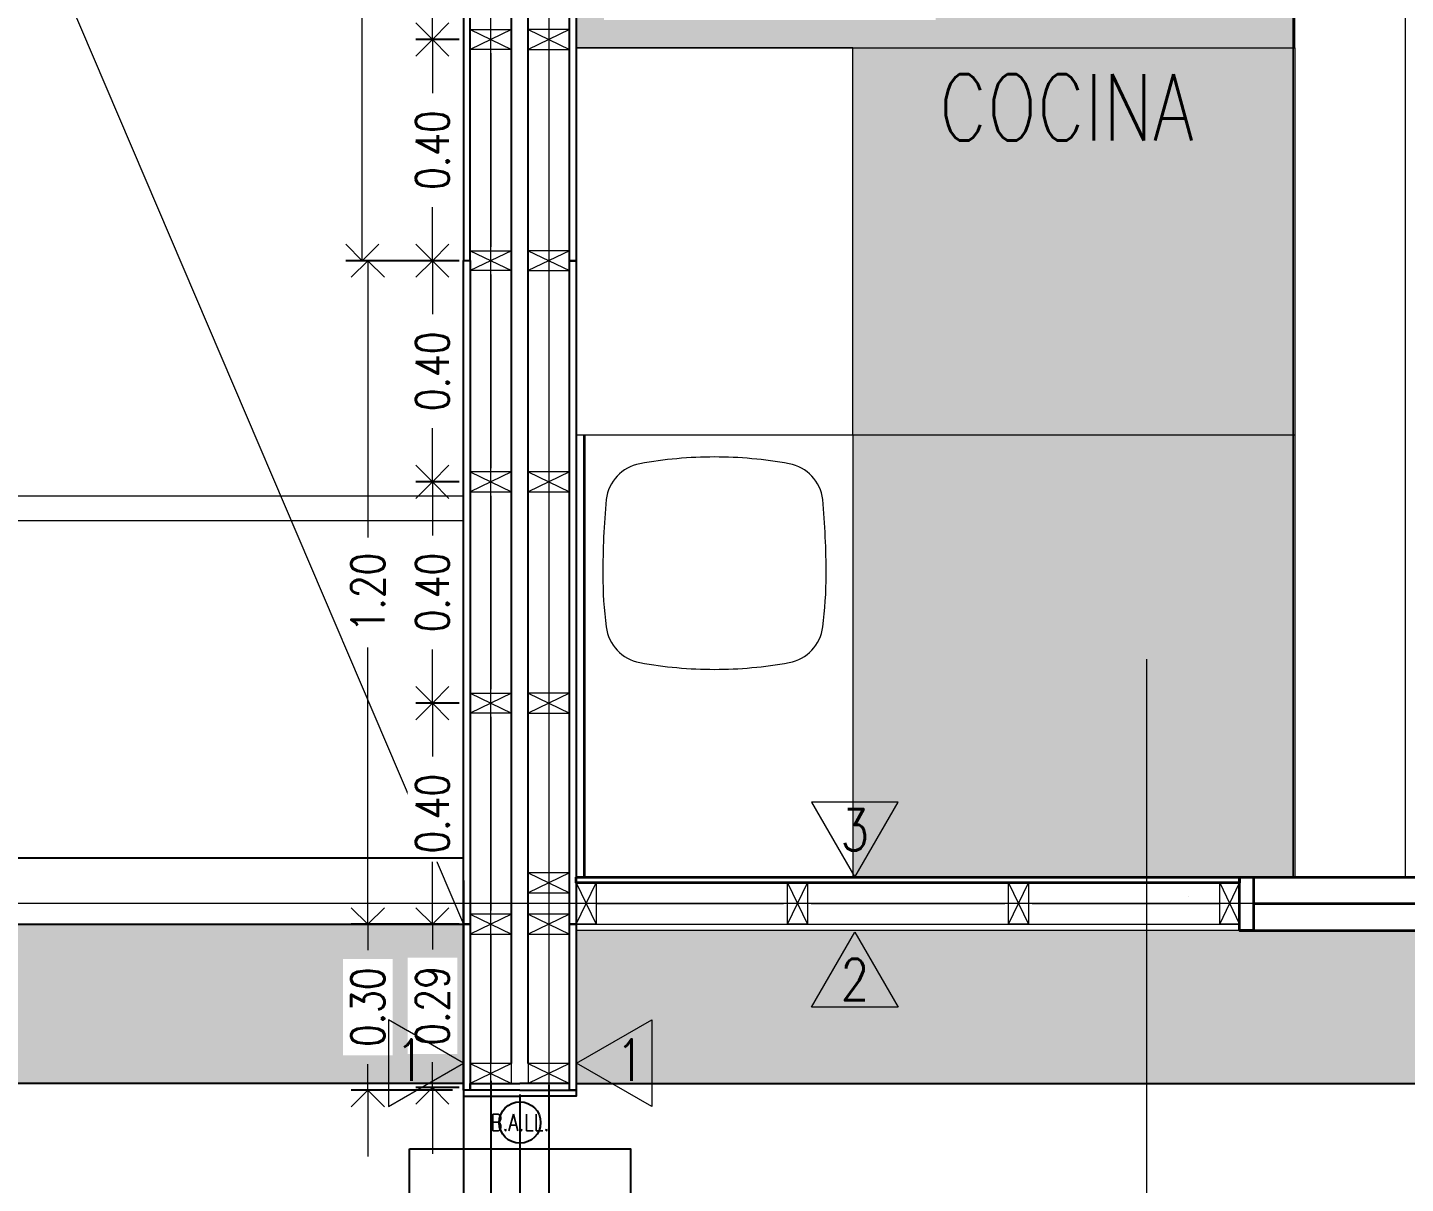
# Model space of a CAD drawing. Header units: metres. Extents: x -2 to 612, y -64 to 156.
# Drawn here: x 469.153 to 471.646, y 22.793 to 24.883 of the extents above; entities that cross this region are included whole.
import ezdxf

# ---------------------------------------------------------------- set-up
doc = ezdxf.new("R2010")
doc.units = ezdxf.units.M
doc.header["$LTSCALE"] = 5
doc.header["$MEASUREMENT"] = 0
doc.layers.get('0').update_dxf_attribs({"color": 30})
doc.layers.get('DEFPOINTS').update_dxf_attribs({"color": 210})
doc.layers.add('_AUX', color=210, linetype='Continuous', lineweight=18, plot=False)
for name, color, linetype, lineweight in [('A-ANNO-DIMS', 3, 'Continuous', 18), ('A-ANNO-SYMB', 3, 'Continuous', 18), ('A-ANNO-TEXT', 3, 'Continuous', 18), ('A-DETL-MBND', 3, 'Continuous', 18), ('A-DETL-MCUT', 4, 'Continuous', 25), ('A-ELEV-IDEN', 3, 'Continuous', 18), ('A-ELEV-MBE1', 7, 'Continuous', 35), ('A-ELEV-MBE2', 4, 'Continuous', 25), ('A-FLOR-PATT', 8, 'Continuous', 18), ('A-FURN', 8, 'Continuous', 18), ('A-SECT-MCUT', 7, 'Continuous', 35), ('A-WALL-PATT', 8, 'Continuous', 18), ('A-WALL-STUD', 3, 'Continuous', 18)]:
    doc.layers.add(name, color=color, linetype=linetype, lineweight=lineweight)
doc.styles.add('E-ROMANS', font='romans.shx', dxfattribs={"width": 0.8})
doc.dimstyles.new('E-0050_ARW_12', dxfattribs={"dimscale": 0.001, "dimtxt": 60, "dimasz": 60, "dimexe": 30, "dimexo": 20, "dimgap": 30, "dimtad": 0, "dimzin": 0, "dimdsep": 46, "dimtxsty": 'E-ROMANS', "dimblk": 'OPEN90', "dimcen": 30, "dimclrd": 256, "dimclre": 256, "dimclrt": 256, "dimadec": 0, "dimazin": 0, "dimtfac": 1, "dimtmove": 1, "dimatfit": 3, "dimldrblk": 'OPEN90', "dimfxl": 1, "dimtfill": 1, "dimtolj": 1, "dimtzin": 0, "dimlwd": -1, "dimarcsym": 0})
pattern_1 = [(45, (0, 0), (-0.044901281, 0.044901281), []), (45, (-0.02245, 0.02245), (-0.044901281, 0.044901281), [0.03175, -0.015875])]

# ---------------------------------------------------------------- blocks, each defined once
blk = doc.blocks.new('_Open90')
at = {"color": 0, "linetype": 'ByBlock', "lineweight": -2}
for p, q in [((-0.5, 0.5), (0, 0)), ((0, 0), (-1, 0)), ((0, 0), (-0.5, -0.5))]:
    blk.add_line(p, q, dxfattribs=at)
blk = doc.blocks.new('*D586')
at = {"layer": 'A-ANNO-DIMS', "lineweight": -2, "transparency": 16777216}
for p, q in [((463.7446, 22.9415), (463.7446, 22.1113)), ((470.0436, 22.9535), (470.0436, 22.1113))]:
    blk.add_line(p, q, dxfattribs=at)
at = {"layer": 'A-ANNO-DIMS', "transparency": 16777216}
for p, q in [((463.8046, 22.1413), (466.7921, 22.1413)), ((469.9836, 22.1413), (466.9961, 22.1413))]:
    blk.add_line(p, q, dxfattribs=at)
at = {"layer": 'DEFPOINTS', "color": 0, "transparency": 16777216}
for p in [(463.7446, 22.9615), (470.0436, 22.9735), (470.0436, 22.1413)]:
    blk.add_point(p, dxfattribs=at)
at = {"layer": 'A-ANNO-DIMS', "transparency": 16777216, "xscale": 0.06, "yscale": 0.06, "zscale": 0.06, "rotation": 180}
blk.add_blockref('_Open90', (463.7446, 22.1413), dxfattribs=at)
at = {"layer": 'A-ANNO-DIMS', "transparency": 16777216, "xscale": 0.06, "yscale": 0.06, "zscale": 0.06}
blk.add_blockref('_Open90', (470.0436, 22.1413), dxfattribs=at)
at = {"layer": 'A-ANNO-DIMS', "transparency": 16777216, "insert": (466.8941, 22.1413), "char_height": 0.06, "attachment_point": 5, "style": 'E-ROMANS', "bg_fill": 3, "box_fill_scale": 1.25, "bg_fill_color": 256, "bg_fill_true_color": 13158600, "bg_fill_transparency": 0}
blk.add_mtext('\\A1;6.30', dxfattribs=at)
blk = doc.blocks.new('*D587')
at = {"layer": 'A-ANNO-DIMS', "lineweight": -2, "transparency": 16777216}
for p, q in [((466.9416, 23.3405), (466.9416, 22.5704)), ((469.9416, 23.3405), (469.9416, 22.5704))]:
    blk.add_line(p, q, dxfattribs=at)
at = {"layer": 'A-ANNO-DIMS', "transparency": 16777216}
for p, q in [((467.0016, 22.6004), (468.3384, 22.6004)), ((469.8816, 22.6004), (468.5447, 22.6004))]:
    blk.add_line(p, q, dxfattribs=at)
at = {"layer": 'DEFPOINTS', "color": 0, "transparency": 16777216}
for p in [(466.9416, 23.3605), (469.9416, 23.3605), (469.9416, 22.6004)]:
    blk.add_point(p, dxfattribs=at)
at = {"layer": 'A-ANNO-DIMS', "transparency": 16777216, "xscale": 0.06, "yscale": 0.06, "zscale": 0.06, "rotation": 180}
blk.add_blockref('_Open90', (466.9416, 22.6004), dxfattribs=at)
at = {"layer": 'A-ANNO-DIMS', "transparency": 16777216, "xscale": 0.06, "yscale": 0.06, "zscale": 0.06}
blk.add_blockref('_Open90', (469.9416, 22.6004), dxfattribs=at)
at = {"layer": 'A-ANNO-DIMS', "transparency": 16777216, "insert": (468.4416, 22.6004), "char_height": 0.06, "attachment_point": 5, "style": 'E-ROMANS', "bg_fill": 3, "box_fill_scale": 1.25, "bg_fill_color": 256, "bg_fill_true_color": 13158600, "bg_fill_transparency": 0}
blk.add_mtext('\\A1;3.00', dxfattribs=at)
blk = doc.blocks.new('*D560')
at = {"layer": 'A-ANNO-DIMS', "transparency": 16777216}
for p, q in [((469.8853, 23.3215), (469.8853, 23.3815)), ((469.8853, 23.2615), (469.8853, 23.216)), ((469.8853, 22.9665), (469.8853, 23.012)), ((469.8853, 22.9065), (469.8853, 22.8465))]:
    blk.add_line(p, q, dxfattribs=at)
at = {"layer": 'A-ANNO-DIMS', "lineweight": -2, "transparency": 16777216}
for p, q in [((469.9336, 23.2615), (469.8553, 23.2615)), ((469.9336, 22.9665), (469.8553, 22.9665))]:
    blk.add_line(p, q, dxfattribs=at)
at = {"layer": 'DEFPOINTS', "color": 0, "transparency": 16777216}
for p in [(469.8853, 23.2615), (469.9536, 23.2615), (469.9536, 22.9665)]:
    blk.add_point(p, dxfattribs=at)
at = {"layer": 'A-ANNO-DIMS', "transparency": 16777216, "xscale": 0.06, "yscale": 0.06, "zscale": 0.06}
for p, rotation in [((469.8853, 23.2615), 270), ((469.8853, 22.9665), 90)]:
    blk.add_blockref('_Open90', p, dxfattribs=dict(at, rotation=rotation))
at = {"layer": 'A-ANNO-DIMS', "transparency": 16777216, "insert": (469.8853, 23.114), "char_height": 0.06, "attachment_point": 5, "rotation": 90, "style": 'E-ROMANS', "bg_fill": 3, "box_fill_scale": 1.25, "bg_fill_color": 256, "bg_fill_true_color": 13158600, "bg_fill_transparency": 0}
blk.add_mtext('\\A1;0.29', dxfattribs=at)
blk = doc.blocks.new('*D561')
at = {"layer": 'A-ANNO-DIMS', "lineweight": -2, "transparency": 16777216}
for p, q in [((469.9336, 23.6615), (469.8553, 23.6615)), ((469.9336, 23.2615), (469.8553, 23.2615))]:
    blk.add_line(p, q, dxfattribs=at)
at = {"layer": 'A-ANNO-DIMS', "transparency": 16777216}
for p, q in [((469.8853, 23.6015), (469.8853, 23.5647)), ((469.8853, 23.3215), (469.8853, 23.3584))]:
    blk.add_line(p, q, dxfattribs=at)
at = {"layer": 'DEFPOINTS', "color": 0, "transparency": 16777216}
for p in [(469.8853, 23.6615), (469.9536, 23.6615), (469.9536, 23.2615)]:
    blk.add_point(p, dxfattribs=at)
at = {"layer": 'A-ANNO-DIMS', "transparency": 16777216, "xscale": 0.06, "yscale": 0.06, "zscale": 0.06}
for p, rotation in [((469.8853, 23.6615), 90), ((469.8853, 23.2615), 270)]:
    blk.add_blockref('_Open90', p, dxfattribs=dict(at, rotation=rotation))
at = {"layer": 'A-ANNO-DIMS', "transparency": 16777216, "insert": (469.8853, 23.4615), "char_height": 0.06, "attachment_point": 5, "rotation": 90, "style": 'E-ROMANS', "bg_fill": 3, "box_fill_scale": 1.25, "bg_fill_color": 256, "bg_fill_true_color": 13158600, "bg_fill_transparency": 0}
blk.add_mtext('\\A1;0.40', dxfattribs=at)
blk = doc.blocks.new('*D562')
at = {"layer": 'A-ANNO-DIMS', "lineweight": -2, "transparency": 16777216}
for p, q in [((469.9336, 24.0615), (469.8553, 24.0615)), ((469.9336, 23.6615), (469.8553, 23.6615))]:
    blk.add_line(p, q, dxfattribs=at)
at = {"layer": 'A-ANNO-DIMS', "transparency": 16777216}
for p, q in [((469.8853, 24.0015), (469.8853, 23.9647)), ((469.8853, 23.7215), (469.8853, 23.7584))]:
    blk.add_line(p, q, dxfattribs=at)
at = {"layer": 'DEFPOINTS', "color": 0, "transparency": 16777216}
for p in [(469.8853, 24.0615), (469.9536, 24.0615), (469.9536, 23.6615)]:
    blk.add_point(p, dxfattribs=at)
at = {"layer": 'A-ANNO-DIMS', "transparency": 16777216, "xscale": 0.06, "yscale": 0.06, "zscale": 0.06}
for p, rotation in [((469.8853, 24.0615), 90), ((469.8853, 23.6615), 270)]:
    blk.add_blockref('_Open90', p, dxfattribs=dict(at, rotation=rotation))
at = {"layer": 'A-ANNO-DIMS', "transparency": 16777216, "insert": (469.8853, 23.8615), "char_height": 0.06, "attachment_point": 5, "rotation": 90, "style": 'E-ROMANS', "bg_fill": 3, "box_fill_scale": 1.25, "bg_fill_color": 256, "bg_fill_true_color": 13158600, "bg_fill_transparency": 0}
blk.add_mtext('\\A1;0.40', dxfattribs=at)
blk = doc.blocks.new('*D563')
at = {"layer": 'A-ANNO-DIMS', "lineweight": -2, "transparency": 16777216}
for p, q in [((469.9336, 24.4615), (469.8553, 24.4615)), ((469.9336, 24.0615), (469.8553, 24.0615))]:
    blk.add_line(p, q, dxfattribs=at)
at = {"layer": 'A-ANNO-DIMS', "transparency": 16777216}
for p, q in [((469.8853, 24.4015), (469.8853, 24.3647)), ((469.8853, 24.1215), (469.8853, 24.1584))]:
    blk.add_line(p, q, dxfattribs=at)
at = {"layer": 'DEFPOINTS', "color": 0, "transparency": 16777216}
for p in [(469.8853, 24.4615), (469.9536, 24.4615), (469.9536, 24.0615)]:
    blk.add_point(p, dxfattribs=at)
at = {"layer": 'A-ANNO-DIMS', "transparency": 16777216, "xscale": 0.06, "yscale": 0.06, "zscale": 0.06}
for p, rotation in [((469.8853, 24.4615), 90), ((469.8853, 24.0615), 270)]:
    blk.add_blockref('_Open90', p, dxfattribs=dict(at, rotation=rotation))
at = {"layer": 'A-ANNO-DIMS', "transparency": 16777216, "insert": (469.8853, 24.2615), "char_height": 0.06, "attachment_point": 5, "rotation": 90, "style": 'E-ROMANS', "bg_fill": 3, "box_fill_scale": 1.25, "bg_fill_color": 256, "bg_fill_true_color": 13158600, "bg_fill_transparency": 0}
blk.add_mtext('\\A1;0.40', dxfattribs=at)
blk = doc.blocks.new('*D564')
at = {"layer": 'A-ANNO-DIMS', "lineweight": -2, "transparency": 16777216}
for p, q in [((469.9336, 24.8615), (469.8553, 24.8615)), ((469.9336, 24.4615), (469.8553, 24.4615))]:
    blk.add_line(p, q, dxfattribs=at)
at = {"layer": 'A-ANNO-DIMS', "transparency": 16777216}
for p, q in [((469.8853, 24.8015), (469.8853, 24.7647)), ((469.8853, 24.5215), (469.8853, 24.5584))]:
    blk.add_line(p, q, dxfattribs=at)
at = {"layer": 'DEFPOINTS', "color": 0, "transparency": 16777216}
for p in [(469.8853, 24.8615), (469.9536, 24.8615), (469.9536, 24.4615)]:
    blk.add_point(p, dxfattribs=at)
at = {"layer": 'A-ANNO-DIMS', "transparency": 16777216, "xscale": 0.06, "yscale": 0.06, "zscale": 0.06}
for p, rotation in [((469.8853, 24.8615), 90), ((469.8853, 24.4615), 270)]:
    blk.add_blockref('_Open90', p, dxfattribs=dict(at, rotation=rotation))
at = {"layer": 'A-ANNO-DIMS', "transparency": 16777216, "insert": (469.8853, 24.6615), "char_height": 0.06, "attachment_point": 5, "rotation": 90, "style": 'E-ROMANS', "bg_fill": 3, "box_fill_scale": 1.25, "bg_fill_color": 256, "bg_fill_true_color": 13158600, "bg_fill_transparency": 0}
blk.add_mtext('\\A1;0.40', dxfattribs=at)
blk = doc.blocks.new('*D565')
at = {"layer": 'A-ANNO-DIMS', "lineweight": -2, "transparency": 16777216}
for p, q in [((469.9336, 25.2615), (469.8553, 25.2615)), ((469.9336, 24.8615), (469.8553, 24.8615))]:
    blk.add_line(p, q, dxfattribs=at)
at = {"layer": 'A-ANNO-DIMS', "transparency": 16777216}
for p, q in [((469.8853, 25.2015), (469.8853, 25.1647)), ((469.8853, 24.9215), (469.8853, 24.9584))]:
    blk.add_line(p, q, dxfattribs=at)
at = {"layer": 'DEFPOINTS', "color": 0, "transparency": 16777216}
for p in [(469.8853, 25.2615), (469.9536, 25.2615), (469.9536, 24.8615)]:
    blk.add_point(p, dxfattribs=at)
at = {"layer": 'A-ANNO-DIMS', "transparency": 16777216, "xscale": 0.06, "yscale": 0.06, "zscale": 0.06}
for p, rotation in [((469.8853, 25.2615), 90), ((469.8853, 24.8615), 270)]:
    blk.add_blockref('_Open90', p, dxfattribs=dict(at, rotation=rotation))
at = {"layer": 'A-ANNO-DIMS', "transparency": 16777216, "insert": (469.8853, 25.0615), "char_height": 0.06, "attachment_point": 5, "rotation": 90, "style": 'E-ROMANS', "bg_fill": 3, "box_fill_scale": 1.25, "bg_fill_color": 256, "bg_fill_true_color": 13158600, "bg_fill_transparency": 0}
blk.add_mtext('\\A1;0.40', dxfattribs=at)
blk = doc.blocks.new('*D1218')
at = {"layer": 'A-ANNO-DIMS', "transparency": 16777216}
for p, q in [((469.7685, 23.3215), (469.7685, 23.3815)), ((469.7685, 23.2615), (469.7685, 23.2147)), ((469.7685, 22.9615), (469.7685, 23.0084)), ((469.7685, 22.9015), (469.7685, 22.8415))]:
    blk.add_line(p, q, dxfattribs=at)
at = {"layer": 'A-ANNO-DIMS', "lineweight": -2, "transparency": 16777216}
for p, q in [((469.9216, 23.2615), (469.7385, 23.2615)), ((469.9216, 22.9615), (469.7385, 22.9615))]:
    blk.add_line(p, q, dxfattribs=at)
at = {"layer": 'DEFPOINTS', "color": 0, "transparency": 16777216}
for p in [(469.7685, 23.2615), (469.9416, 23.2615), (469.9416, 22.9615)]:
    blk.add_point(p, dxfattribs=at)
at = {"layer": 'A-ANNO-DIMS', "transparency": 16777216, "xscale": 0.06, "yscale": 0.06, "zscale": 0.06}
for p, rotation in [((469.7685, 23.2615), 270), ((469.7685, 22.9615), 90)]:
    blk.add_blockref('_Open90', p, dxfattribs=dict(at, rotation=rotation))
at = {"layer": 'A-ANNO-DIMS', "transparency": 16777216, "insert": (469.7685, 23.1115), "char_height": 0.06, "attachment_point": 5, "rotation": 90, "style": 'E-ROMANS', "bg_fill": 3, "box_fill_scale": 1.25, "bg_fill_color": 256, "bg_fill_true_color": 13158600, "bg_fill_transparency": 0}
blk.add_mtext('\\A1;0.30', dxfattribs=at)
blk = doc.blocks.new('*D1219')
at = {"layer": 'A-ANNO-DIMS', "lineweight": -2, "transparency": 16777216}
for p, q in [((469.9216, 24.4615), (469.7385, 24.4615)), ((469.9216, 23.2615), (469.7385, 23.2615))]:
    blk.add_line(p, q, dxfattribs=at)
at = {"layer": 'A-ANNO-DIMS', "transparency": 16777216}
for p, q in [((469.7685, 24.4015), (469.7685, 23.9612)), ((469.7685, 23.3215), (469.7685, 23.7618))]:
    blk.add_line(p, q, dxfattribs=at)
at = {"layer": 'DEFPOINTS', "color": 0, "transparency": 16777216}
for p in [(469.7685, 24.4615), (469.9416, 24.4615), (469.9416, 23.2615)]:
    blk.add_point(p, dxfattribs=at)
at = {"layer": 'A-ANNO-DIMS', "transparency": 16777216, "xscale": 0.06, "yscale": 0.06, "zscale": 0.06}
for p, rotation in [((469.7685, 24.4615), 90), ((469.7685, 23.2615), 270)]:
    blk.add_blockref('_Open90', p, dxfattribs=dict(at, rotation=rotation))
at = {"layer": 'A-ANNO-DIMS', "transparency": 16777216, "insert": (469.7685, 23.8615), "char_height": 0.06, "attachment_point": 5, "rotation": 90, "style": 'E-ROMANS', "bg_fill": 3, "box_fill_scale": 1.25, "bg_fill_color": 256, "bg_fill_true_color": 13158600, "bg_fill_transparency": 0}
blk.add_mtext('\\A1;1.20', dxfattribs=at)
blk = doc.blocks.new('*D1220')
at = {"layer": 'A-ANNO-DIMS', "lineweight": -2, "transparency": 16777216}
for p, q in [((469.9216, 25.6615), (469.7285, 25.6615)), ((469.9216, 24.4615), (469.7285, 24.4615))]:
    blk.add_line(p, q, dxfattribs=at)
at = {"layer": 'A-ANNO-DIMS', "transparency": 16777216}
for p, q in [((469.7585, 25.6015), (469.7585, 25.1613)), ((469.7585, 24.5215), (469.7585, 24.9618))]:
    blk.add_line(p, q, dxfattribs=at)
at = {"layer": 'DEFPOINTS', "color": 0, "transparency": 16777216}
for p in [(469.7585, 25.6615), (469.9416, 25.6615), (469.9416, 24.4615)]:
    blk.add_point(p, dxfattribs=at)
at = {"layer": 'A-ANNO-DIMS', "transparency": 16777216, "xscale": 0.06, "yscale": 0.06, "zscale": 0.06}
for p, rotation in [((469.7585, 25.6615), 90), ((469.7585, 24.4615), 270)]:
    blk.add_blockref('_Open90', p, dxfattribs=dict(at, rotation=rotation))
at = {"layer": 'A-ANNO-DIMS', "transparency": 16777216, "insert": (469.7585, 25.0615), "char_height": 0.06, "attachment_point": 5, "rotation": 90, "style": 'E-ROMANS', "bg_fill": 3, "box_fill_scale": 1.25, "bg_fill_color": 256, "bg_fill_true_color": 13158600, "bg_fill_transparency": 0}
blk.add_mtext('\\A1;1.20', dxfattribs=at)
blk = doc.blocks.new('*D695')
at = {"layer": 'A-ANNO-DIMS', "lineweight": -2, "transparency": 16777216}
for p, q in [((469.9911, 22.9715), (469.9911, 22.3568)), ((470.0961, 22.9715), (470.0961, 22.3568))]:
    blk.add_line(p, q, dxfattribs=at)
at = {"layer": 'A-ANNO-DIMS', "transparency": 16777216}
for p, q in [((469.9311, 22.3868), (469.8711, 22.3868)), ((469.9911, 22.3868), (470.0961, 22.3868)), ((469.9911, 22.3868), (470.0961, 22.3868)), ((470.0436, 22.3868), (470.0931, 22.2218)), ((470.1561, 22.3868), (470.2161, 22.3868)), ((470.0931, 22.2218), (470.1531, 22.2218))]:
    blk.add_line(p, q, dxfattribs=at)
at = {"layer": 'DEFPOINTS', "color": 0, "transparency": 16777216}
for p in [(469.9911, 22.9915), (470.0961, 22.9915), (470.0961, 22.3868)]:
    blk.add_point(p, dxfattribs=at)
at = {"layer": 'A-ANNO-DIMS', "transparency": 16777216, "xscale": 0.06, "yscale": 0.06, "zscale": 0.06}
blk.add_blockref('_Open90', (469.9911, 22.3868), dxfattribs=at)
at = {"layer": 'A-ANNO-DIMS', "transparency": 16777216, "xscale": 0.06, "yscale": 0.06, "zscale": 0.06, "rotation": 180}
blk.add_blockref('_Open90', (470.0961, 22.3868), dxfattribs=at)
at = {"layer": 'A-ANNO-DIMS', "transparency": 16777216, "insert": (470.2494, 22.2218), "char_height": 0.06, "attachment_point": 5, "style": 'E-ROMANS', "bg_fill": 3, "box_fill_scale": 1.25, "bg_fill_color": 256, "bg_fill_true_color": 13158600, "bg_fill_transparency": 0}
blk.add_mtext('\\A1;0.11', dxfattribs=at)
blk = doc.blocks.new('*D696')
at = {"layer": 'A-ANNO-DIMS', "lineweight": -2, "transparency": 16777216}
for p, q in [((473.1931, 23.2595), (473.1931, 22.3568)), ((470.0961, 22.9715), (470.0961, 22.3568))]:
    blk.add_line(p, q, dxfattribs=at)
at = {"layer": 'A-ANNO-DIMS', "transparency": 16777216}
for p, q in [((470.1561, 22.3868), (471.5415, 22.3868)), ((473.1331, 22.3868), (471.7478, 22.3868))]:
    blk.add_line(p, q, dxfattribs=at)
at = {"layer": 'DEFPOINTS', "color": 0, "transparency": 16777216}
for p in [(473.1931, 23.2795), (470.0961, 22.9915), (473.1931, 22.3868)]:
    blk.add_point(p, dxfattribs=at)
at = {"layer": 'A-ANNO-DIMS', "transparency": 16777216, "xscale": 0.06, "yscale": 0.06, "zscale": 0.06, "rotation": 180}
blk.add_blockref('_Open90', (470.0961, 22.3868), dxfattribs=at)
at = {"layer": 'A-ANNO-DIMS', "transparency": 16777216, "xscale": 0.06, "yscale": 0.06, "zscale": 0.06}
blk.add_blockref('_Open90', (473.1931, 22.3868), dxfattribs=at)
at = {"layer": 'A-ANNO-DIMS', "transparency": 16777216, "insert": (471.6446, 22.3868), "char_height": 0.06, "attachment_point": 5, "style": 'E-ROMANS', "bg_fill": 3, "box_fill_scale": 1.25, "bg_fill_color": 256, "bg_fill_true_color": 13158600, "bg_fill_transparency": 0}
blk.add_mtext('\\A1;3.10', dxfattribs=at)
blk = doc.blocks.new('*D700')
at = {"layer": 'A-ANNO-DIMS', "lineweight": -2, "transparency": 16777216}
for p, q in [((466.8941, 23.2665), (466.8941, 22.3638)), ((469.9911, 22.9785), (469.9911, 22.3638))]:
    blk.add_line(p, q, dxfattribs=at)
at = {"layer": 'A-ANNO-DIMS', "transparency": 16777216}
for p, q in [((466.9541, 22.3938), (468.3394, 22.3938)), ((469.9311, 22.3938), (468.5457, 22.3938))]:
    blk.add_line(p, q, dxfattribs=at)
at = {"layer": 'DEFPOINTS', "color": 0, "transparency": 16777216}
for p in [(466.8941, 23.2865), (469.9911, 22.9985), (469.9911, 22.3938)]:
    blk.add_point(p, dxfattribs=at)
at = {"layer": 'A-ANNO-DIMS', "transparency": 16777216, "xscale": 0.06, "yscale": 0.06, "zscale": 0.06, "rotation": 180}
blk.add_blockref('_Open90', (466.8941, 22.3938), dxfattribs=at)
at = {"layer": 'A-ANNO-DIMS', "transparency": 16777216, "xscale": 0.06, "yscale": 0.06, "zscale": 0.06}
blk.add_blockref('_Open90', (469.9911, 22.3938), dxfattribs=at)
at = {"layer": 'A-ANNO-DIMS', "transparency": 16777216, "insert": (468.4426, 22.3938), "char_height": 0.06, "attachment_point": 5, "style": 'E-ROMANS', "bg_fill": 3, "box_fill_scale": 1.25, "bg_fill_color": 256, "bg_fill_true_color": 13158600, "bg_fill_transparency": 0}
blk.add_mtext('\\A1;3.10', dxfattribs=at)
blk = doc.blocks.new('*D1607')
at = {"layer": 'A-ANNO-DIMS', "lineweight": -2, "transparency": 16777216}
for p, q in [((476.3497, 22.9305), (476.3497, 22.1113)), ((470.0436, 22.2557), (470.0436, 22.1113))]:
    blk.add_line(p, q, dxfattribs=at)
at = {"layer": 'A-ANNO-DIMS', "transparency": 16777216}
for p, q in [((470.1036, 22.1413), (473.1015, 22.1413)), ((476.2897, 22.1413), (473.2918, 22.1413))]:
    blk.add_line(p, q, dxfattribs=at)
at = {"layer": 'DEFPOINTS', "color": 0, "transparency": 16777216}
for p in [(476.3497, 22.9505), (470.0436, 22.2757), (476.3497, 22.1413)]:
    blk.add_point(p, dxfattribs=at)
at = {"layer": 'A-ANNO-DIMS', "transparency": 16777216, "xscale": 0.06, "yscale": 0.06, "zscale": 0.06, "rotation": 180}
blk.add_blockref('_Open90', (470.0436, 22.1413), dxfattribs=at)
at = {"layer": 'A-ANNO-DIMS', "transparency": 16777216, "xscale": 0.06, "yscale": 0.06, "zscale": 0.06}
blk.add_blockref('_Open90', (476.3497, 22.1413), dxfattribs=at)
at = {"layer": 'A-ANNO-DIMS', "transparency": 16777216, "insert": (473.1967, 22.1413), "char_height": 0.06, "attachment_point": 5, "style": 'E-ROMANS', "bg_fill": 3, "box_fill_scale": 1.25, "bg_fill_color": 256, "bg_fill_true_color": 13158600, "bg_fill_transparency": 0}
blk.add_mtext('\\A1;6.31', dxfattribs=at)
blk = doc.blocks.new('ytui')
for p, q in [((-240.4633, 148.8861), (-240.4633, 150.1861)), ((-240.4633, 150.1861), (-239.7633, 150.1861)), ((-239.7633, 148.8861), (-239.7633, 150.1861)), ((-239.7633, 148.8861), (-240.4633, 148.8861))]:
    blk.add_line(p, q)
blk = doc.blocks.new('IO')
for p, q in [((-242.3043, 128.3342), (-242.3043, 129.1342)), ((-241.5043, 129.1342), (-242.3043, 129.1342)), ((-241.5043, 128.3342), (-241.5043, 129.1342))]:
    blk.add_line(p, q)

msp = doc.modelspace()

# ---------------------------------------------------------------- hatches: boundary and pattern name
at = {"layer": 'A-FLOR-PATT'}
h = msp.add_hatch(dxfattribs=at)
h.set_pattern_fill('DOTS', color=256, scale=0.02, style=0)
h.set_pattern_definition([(0, (0, 0), (0.015875, 0.03175), [0, -0.03175])])
h.paths.add_polyline_path([(471.44261, 27.15453), (470.14561, 27.15452), (470.14561, 26.65453), (470.74615, 26.65453), (470.74615, 26.59751), (470.14561, 26.59751), (470.14561, 24.14654), (470.64561, 24.14653), (470.64561, 23.34654), (471.44261, 23.34654)])
h.paths.add_polyline_path([(470.6456, 24.84654), (470.14561, 24.84654), (470.14561, 24.14654), (470.6456, 24.14654)], flags=16)
h.paths.add_polyline_path([(470.79561, 25.49654), (470.19561, 25.49654), (470.19561, 24.89654), (470.79561, 24.89654)], flags=16)
h.paths.add_polyline_path([(470.64506, 25.89751), (470.14561, 25.89751), (470.14561, 25.55854), (470.64506, 25.55854)], flags=16)
h.paths.add_polyline_path([(470.74561, 26.54751), (470.14561, 26.54751), (470.14561, 25.94751), (470.74561, 25.94751)], flags=16)
h = msp.add_hatch(dxfattribs=at)
h.set_pattern_fill('BRASS', color=256, scale=0.01, angle=45, style=0)
h.set_pattern_definition(pattern_1)
h.paths.add_polyline_path([(469.94157, 23.26153), (466.96201, 23.26154), (466.95257, 23.23954), (466.85257, 23.23954), (466.85257, 23.25054), (465.89657, 23.25054), (465.87157, 23.25054), (465.04657, 23.25054), (463.84657, 23.25054), (463.84657, 22.97358), (469.94157, 22.97353)])
h = msp.add_hatch(dxfattribs=at)
h.set_pattern_fill('BRASS', color=256, scale=0.01, angle=45, style=0)
h.set_pattern_definition(pattern_1)
h.paths.add_polyline_path([(476.24061, 23.26152), (473.26105, 23.26153), (473.25161, 23.23953), (473.15161, 23.23953), (473.15161, 23.25053), (472.19561, 23.25053), (472.17061, 23.25053), (471.34561, 23.25053), (470.14562, 23.25053), (470.14561, 22.97353), (476.22961, 22.97353), (476.22961, 23.06152), (476.24061, 23.06152)])

# ---------------------------------------------------------------- linework, layer by layer
at = {"layer": '_AUX'}
for points in [[(471.44261, 27.15453), (470.14561, 27.15452), (470.14561, 26.65453), (470.74615, 26.65453), (470.74615, 26.59751), (470.14561, 26.59751), (470.14561, 24.14654), (470.64561, 24.14653), (470.64561, 23.34654), (471.44261, 23.34654)], [(470.6456, 24.84654), (470.14561, 24.84654), (470.14561, 24.14654), (470.6456, 24.14654)]]:
    msp.add_lwpolyline(points, close=True, dxfattribs=at)
at = {"layer": 'A-ANNO-SYMB'}
for p, q in [((471.64561, 23.34654), (471.64561, 25.74654)), ((470.6456, 24.84654), (471.4456, 24.84654)), ((471.4456, 24.84654), (471.44559, 24.14654)), ((470.64559, 24.14654), (471.44559, 24.14654)), ((478.32254, 23.29904), (455.48822, 23.29904))]:
    msp.add_line(p, q, dxfattribs=at)
at = {"layer": 'A-ANNO-TEXT'}
msp.add_lwpolyline([(470.6495, 23.34654), (470.72794, 23.48241), (470.57106, 23.4824)], close=True, dxfattribs=at)
at = {"layer": 'A-DETL-MBND'}
msp.add_lwpolyline([(471.34561, 23.26153), (471.34561, 23.25053), (470.14561, 23.25053), (470.14561, 23.26153)], close=True, dxfattribs=at)
at = {"layer": 'A-DETL-MCUT'}
for points in [[(469.95357, 24.46154), (469.95357, 25.66154), (469.94157, 25.66154), (469.94157, 24.46154)], [(470.13361, 24.46153), (470.13361, 25.66153), (470.14561, 25.66153), (470.14561, 24.46153)], [(470.13361, 23.26153), (470.13361, 24.46153), (470.14561, 24.46153), (470.14562, 23.26153)], [(470.13361, 22.96153), (470.13361, 23.26153), (470.14562, 23.26153), (470.14561, 22.96153)]]:
    msp.add_lwpolyline(points, close=True, dxfattribs=at)
at = {"layer": 'A-ELEV-IDEN'}
msp.add_line((466.95257, 30.26054), (469.94157, 23.26153), dxfattribs=at)
msp.add_lwpolyline([(471.44261, 27.15453), (471.44261, 23.34654)], dxfattribs=at)
at = {"layer": 'A-ELEV-MBE1'}
for p, q in [((471.34561, 23.34654), (472.19561, 23.34654)), ((471.34561, 23.25053), (472.19561, 23.25053))]:
    msp.add_line(p, q, dxfattribs=at)
at = {"layer": 'A-ELEV-MBE1', "linetype": 'Continuous'}
msp.add_line((471.37061, 23.29903), (472.1701, 23.29903), dxfattribs=at)
at = {"layer": 'A-ELEV-MBE1'}
msp.add_lwpolyline([(471.34561, 23.34654), (471.37061, 23.34654), (471.37061, 23.25053), (471.34561, 23.25053)], close=True, dxfattribs=at)
at = {"layer": 'A-ELEV-MBE2'}
for p, q in [((470.02857, 23.00954), (470.02857, 30.41355)), ((470.05861, 23.00953), (470.05861, 30.41355))]:
    msp.add_line(p, q, dxfattribs=at)
at = {"layer": 'A-FURN'}
for p, q in [((470.1456, 23.34654), (470.14561, 24.14654)), ((470.14561, 24.14654), (470.64561, 24.14654)), ((470.64561, 24.14654), (470.6456, 23.34654)), ((470.6456, 23.34654), (470.1456, 23.34654))]:
    msp.add_line(p, q, dxfattribs=at)
at = {"layer": 'A-FURN', "linetype": 'Continuous'}
msp.add_line((471.25333, 23.31165), (471.25333, 23.31165), dxfattribs=at)
at = {"layer": 'A-FURN'}
msp.add_lwpolyline([(470.14561, 24.14654), (470.6456, 24.14654), (470.6456, 24.84654), (470.14561, 24.84654)], close=True, dxfattribs=at)
for centre, radius, start, end in [((470.39561, 23.35654), 0.75, 90, 100.38124), ((470.39561, 23.35654), 0.75, 90, 100.38124), ((470.39561, 23.35654), 0.75, 79.61876, 90), ((470.39561, 23.35654), 0.75, 79.61876, 90), ((470.27398, 24.02049), 0.075, 100.38124, 172.77), ((470.27398, 24.02049), 0.075, 100.38124, 172.77), ((470.51725, 24.02049), 0.075, 7.23, 79.61876), ((470.51725, 24.02049), 0.075, 7.23, 79.61876), ((471.7555, 23.89357), 1.56189, 174.99166, 180.0013), ((471.7555, 23.89357), 1.56189, 174.99166, 180.0013), ((469.03572, 23.89357), 1.56189, 359.9987, 5.00834), ((469.03572, 23.89357), 1.56189, 359.9987, 5.00834), ((470.94361, 23.89354), 0.75, 180, 187.23), ((470.94361, 23.89354), 0.75, 180, 187.23), ((469.84761, 23.89354), 0.75, 352.77, 0), ((469.84761, 23.89354), 0.75, 352.77, 0), ((470.27398, 23.80858), 0.075, 187.23, 259.61876), ((470.27398, 23.80858), 0.075, 187.23, 259.61876), ((470.51725, 23.80858), 0.075, 280.38124, 352.77), ((470.51725, 23.80858), 0.075, 280.38124, 352.77), ((470.39561, 24.47254), 0.75, 259.61876, 270), ((470.39561, 24.47254), 0.75, 259.61876, 270), ((470.39561, 24.47254), 0.75, 270, 280.38124), ((470.39561, 24.47254), 0.75, 270, 280.38124)]:
    msp.add_arc(centre, radius, start, end, dxfattribs=at)
at = {"layer": 'A-SECT-MCUT'}
msp.add_line((470.1606, 23.34657), (470.16061, 24.14657), dxfattribs=at)
msp.add_lwpolyline([(470.14561, 23.34654), (471.34561, 23.34654), (471.34561, 23.33654), (470.14561, 23.33654)], close=True, dxfattribs=at)
at = {"layer": 'A-WALL-PATT', "ltscale": 0.1}
for p, q in [((469.99107, 24.83654), (469.99107, 24.48654)), ((470.09611, 24.83654), (470.09611, 24.48654)), ((469.99107, 24.43654), (469.99107, 24.08654)), ((470.09611, 24.43654), (470.09611, 24.08654)), ((469.99107, 24.03654), (469.99107, 23.68654)), ((470.09611, 24.03654), (470.09611, 23.68654)), ((470.09611, 23.63654), (470.09611, 23.36154)), ((470.18161, 23.29904), (470.52061, 23.29904)), ((470.57061, 23.29904), (470.92061, 23.29904)), ((470.97061, 23.29904), (471.30961, 23.29904))]:
    msp.add_line(p, q, dxfattribs=at)
at = {"layer": 'A-WALL-STUD'}
for p, q in [((470.13361, 24.87953), (470.05861, 24.84353)), ((470.05861, 24.87953), (470.13361, 24.84353)), ((470.13361, 24.47953), (470.05861, 24.44353)), ((470.05861, 24.47953), (470.13361, 24.44353)), ((470.13361, 24.07953), (470.05861, 24.04353)), ((470.05861, 24.07953), (470.13361, 24.04353)), ((470.13361, 23.67953), (470.05861, 23.64353)), ((470.05861, 23.67953), (470.13361, 23.64353)), ((470.13361, 23.35453), (470.05861, 23.31853)), ((470.05861, 23.35453), (470.13361, 23.31853))]:
    msp.add_line(p, q, dxfattribs=at)
for points in [[(470.13361, 24.87953), (470.05861, 24.87953), (470.05861, 24.84353), (470.13361, 24.84353)], [(470.13361, 24.47953), (470.05861, 24.47953), (470.05861, 24.44353), (470.13361, 24.44353)], [(470.13361, 24.07953), (470.05861, 24.07953), (470.05861, 24.04353), (470.13361, 24.04353)], [(470.13361, 23.67953), (470.05861, 23.67953), (470.05861, 23.64353), (470.13361, 23.64353)], [(470.13361, 23.35453), (470.05861, 23.35453), (470.05861, 23.31853), (470.13361, 23.31853)]]:
    msp.add_lwpolyline(points, close=True, dxfattribs=at)

# ---------------------------------------------------------------- block references
at = {"layer": 'A-ANNO-SYMB', "xscale": -1, "rotation": 270}
for name, p in [('ytui', (321.25949, 265.30988)), ('IO', (342.31142, 265.65084))]:
    msp.add_blockref(name, p, dxfattribs=at)

# ---------------------------------------------------------------- texts
at = {"layer": 'A-ANNO-TEXT', "insert": (471.03248, 24.7386), "char_height": 0.12, "attachment_point": 5, "style": 'E-ROMANS'}
msp.add_mtext('\\pi-0.36,l0.36,t0.36;COCINA', dxfattribs=at)
at = {"layer": 'A-ANNO-TEXT', "insert": (470.6495, 23.43229), "char_height": 0.075, "attachment_point": 5, "rotation": 0.00048, "style": 'E-ROMANS'}
msp.add_mtext('\\pi-0.45,l0.45,t0.45;3', dxfattribs=at)

# ---------------------------------------------------------------- next in the draw order: dimensions: what is measured, and where the dimension line sits
at = {"layer": 'A-ANNO-DIMS'}
dim = msp.add_linear_dim(base=(470.04359, 22.1413), p1=(463.74457, 22.96154), p2=(470.04359, 22.97354), dimstyle='E-0050_ARW_12', dxfattribs=at)
dim.commit()
dim.dimension.update_dxf_attribs({"geometry": '*D586', "text_midpoint": (466.89408, 22.1413)})

# ---------------------------------------------------------------- next in the draw order: linework, layer by layer
at = {"layer": 'A-DETL-MCUT'}
for points in [[(470.04359, 22.96153), (470.14561, 22.96153), (470.14561, 22.95053), (470.04359, 22.95053)], [(470.04361, 22.96153), (470.13361, 22.96153), (470.13361, 22.97353), (470.04361, 22.97353)]]:
    msp.add_lwpolyline(points, dxfattribs=at)
at = {"layer": 'A-ELEV-MBE2', "ltscale": 0.05}
msp.add_circle((470.04359, 22.90303), 0.0375, dxfattribs=at)

# ---------------------------------------------------------------- next in the draw order: texts
at = {"layer": 'A-ANNO-TEXT', "insert": (470.04359, 22.90303), "char_height": 0.03, "attachment_point": 5, "style": 'E-ROMANS'}
msp.add_mtext('\\pi-0.09,l0.09,t0.09;B.A.LL.', dxfattribs=at)

# ---------------------------------------------------------------- next in the draw order: dimensions: what is measured, and where the dimension line sits
at = {"layer": 'A-ANNO-DIMS'}
dim = msp.add_linear_dim(base=(469.94157, 22.60041), p1=(466.94157, 23.36054), p2=(469.94157, 23.36054), dimstyle='E-0050_ARW_12', dxfattribs=at)
dim.commit()
dim.dimension.update_dxf_attribs({"geometry": '*D587', "text_midpoint": (468.44157, 22.60041)})

# ---------------------------------------------------------------- next in the draw order: linework, layer by layer
at = {"layer": 'A-DETL-MCUT'}
for points in [[(469.94157, 23.26154), (469.94157, 24.46154), (469.95357, 24.46154), (469.95357, 23.26154)], [(469.94157, 22.96153), (469.94157, 23.26153), (469.95357, 23.26153), (469.95357, 22.96153)]]:
    msp.add_lwpolyline(points, close=True, dxfattribs=at)
msp.add_lwpolyline([(470.04359, 22.96154), (469.95357, 22.96154), (469.95357, 22.97354), (470.04359, 22.97354)], dxfattribs=at)

# ---------------------------------------------------------------- next in the draw order: dimensions: what is measured, and where the dimension line sits
at = {"layer": 'A-ANNO-DIMS'}
dim = msp.add_linear_dim(base=(469.88528, 23.26153), p1=(469.95357, 22.96654), p2=(469.95357, 23.26153), angle=90, dimstyle='E-0050_ARW_12', dxfattribs=at)
dim.commit()
dim.dimension.update_dxf_attribs({"geometry": '*D560', "text_midpoint": (469.88528, 23.11403)})

# ---------------------------------------------------------------- next in the draw order: dimensions: what is measured, and where the dimension line sits
dim = msp.add_linear_dim(base=(469.88528, 23.66154), p1=(469.95357, 23.26154), p2=(469.95357, 23.66154), angle=90, dimstyle='E-0050_ARW_12', dxfattribs=at)
dim.commit()
dim.dimension.update_dxf_attribs({"geometry": '*D561', "text_midpoint": (469.88528, 23.46154)})

# ---------------------------------------------------------------- next in the draw order: dimensions: what is measured, and where the dimension line sits
for base, p1, p2, picture, middle in [((469.88528, 24.06154), (469.95357, 23.66154), (469.95357, 24.06154), '*D562', (469.88528, 23.86154)), ((469.76851, 23.26153), (469.94157, 22.96153), (469.94157, 23.26153), '*D1218', (469.76851, 23.11153))]:
    dim = msp.add_linear_dim(base=base, p1=p1, p2=p2, angle=90, dimstyle='E-0050_ARW_12', dxfattribs=at)
    dim.commit()
    dim.dimension.update_dxf_attribs({"geometry": picture, "text_midpoint": middle})

# ---------------------------------------------------------------- next in the draw order: linework, layer by layer
at = {"layer": 'A-DETL-MCUT'}
msp.add_lwpolyline([(470.04359, 22.96153), (469.94157, 22.96153), (469.94157, 22.95053), (470.04359, 22.95053)], dxfattribs=at)
at = {"layer": 'A-ELEV-MBE2', "ltscale": 0.05}
msp.add_lwpolyline([(469.84359, 22.85532), (470.24359, 22.85532), (470.24359, 22.45532), (469.84359, 22.45532)], close=True, dxfattribs=at)

# ---------------------------------------------------------------- next in the draw order: dimensions: what is measured, and where the dimension line sits
at = {"layer": 'A-ANNO-DIMS'}
dim = msp.add_linear_dim(base=(469.88528, 24.46154), p1=(469.95357, 24.06154), p2=(469.95357, 24.46154), angle=90, dimstyle='E-0050_ARW_12', dxfattribs=at)
dim.commit()
dim.dimension.update_dxf_attribs({"geometry": '*D563', "text_midpoint": (469.88528, 24.26154)})

# ---------------------------------------------------------------- next in the draw order: dimensions: what is measured, and where the dimension line sits
dim = msp.add_linear_dim(base=(469.88528, 24.86154), p1=(469.95357, 24.46154), p2=(469.95357, 24.86154), angle=90, dimstyle='E-0050_ARW_12', dxfattribs=at)
dim.commit()
dim.dimension.update_dxf_attribs({"geometry": '*D564', "text_midpoint": (469.88528, 24.66154)})
dim = msp.add_linear_dim(base=(470.09611, 22.38677), p1=(469.99107, 22.99154), p2=(470.09611, 22.99153), dimstyle='E-0050_ARW_12', dxfattribs=at)
dim.commit()
dim.dimension.update_dxf_attribs({"geometry": '*D695', "text_midpoint": (470.18309, 22.22177)})

# ---------------------------------------------------------------- next in the draw order: linework, layer by layer
at = {"layer": 'A-ANNO-SYMB'}
msp.add_line((469.99107, 21.94694), (469.99107, 33.22033), dxfattribs=at)

# ---------------------------------------------------------------- next in the draw order: dimensions: what is measured, and where the dimension line sits
at = {"layer": 'A-ANNO-DIMS'}
for base, p1, p2, picture, middle in [((469.88528, 25.26154), (469.95357, 24.86154), (469.95357, 25.26154), '*D565', (469.88528, 25.06154)), ((469.76851, 24.46154), (469.94157, 23.26153), (469.94157, 24.46154), '*D1219', (469.76851, 23.86153))]:
    dim = msp.add_linear_dim(base=base, p1=p1, p2=p2, angle=90, dimstyle='E-0050_ARW_12', dxfattribs=at)
    dim.commit()
    dim.dimension.update_dxf_attribs({"geometry": picture, "text_midpoint": middle})
dim = msp.add_linear_dim(base=(473.19311, 22.38677), p1=(470.09611, 22.99153), p2=(473.19311, 23.27953), dimstyle='E-0050_ARW_12', dxfattribs=at)
dim.commit()
dim.dimension.update_dxf_attribs({"geometry": '*D696', "text_midpoint": (471.64461, 22.38677)})

# ---------------------------------------------------------------- next in the draw order: linework, layer by layer
at = {"layer": 'A-ANNO-SYMB'}
msp.add_line((470.09611, 33.61894), (470.09611, 21.59535), dxfattribs=at)
at = {"layer": 'A-ANNO-TEXT'}
msp.add_lwpolyline([(470.6495, 23.24754), (470.72794, 23.11168), (470.57106, 23.11168)], close=True, dxfattribs=at)
at = {"layer": 'A-ELEV-IDEN'}
for p, q in [((466.93156, 24.03654), (469.94157, 24.03655)), ((466.93157, 23.99154), (469.94157, 23.99155))]:
    msp.add_line(p, q, dxfattribs=at)
at = {"layer": 'A-ELEV-MBE2'}
for p, q in [((466.94157, 23.38154), (469.94157, 23.38153)), ((470.14561, 22.97353), (476.22961, 22.97353))]:
    msp.add_line(p, q, dxfattribs=at)
at = {"layer": 'A-WALL-PATT', "ltscale": 0.1}
for p, q in [((470.09611, 23.31853), (470.09611, 23.27953)), ((470.09611, 23.24353), (470.09611, 23.01653))]:
    msp.add_line(p, q, dxfattribs=at)
at = {"layer": 'A-WALL-STUD'}
for p, q in [((470.02857, 24.07954), (469.95357, 24.04354)), ((469.95357, 24.07954), (470.02857, 24.04354)), ((469.95357, 23.67954), (470.02857, 23.64354)), ((470.02857, 23.67954), (469.95357, 23.64354)), ((470.14561, 23.26154), (470.18161, 23.33654)), ((470.14561, 23.33654), (470.18161, 23.26154)), ((470.52761, 23.26153), (470.56361, 23.33653)), ((470.52761, 23.33653), (470.56361, 23.26153)), ((470.92761, 23.26153), (470.96361, 23.33653)), ((470.92761, 23.33653), (470.96361, 23.26153)), ((471.30961, 23.26154), (471.34561, 23.33654)), ((471.30961, 23.33654), (471.34561, 23.26154)), ((470.13361, 23.27953), (470.05861, 23.24353)), ((470.05861, 23.27953), (470.13361, 23.24353)), ((470.13361, 23.00953), (470.05861, 22.97353)), ((470.05861, 23.00953), (470.13361, 22.97353))]:
    msp.add_line(p, q, dxfattribs=at)
for points in [[(470.02857, 24.07954), (469.95357, 24.07954), (469.95357, 24.04354), (470.02857, 24.04354)], [(469.95357, 23.67954), (470.02857, 23.67954), (470.02857, 23.64354), (469.95357, 23.64354)], [(470.14561, 23.26154), (470.14561, 23.33654), (470.18161, 23.33654), (470.18161, 23.26154)], [(470.52761, 23.26153), (470.52761, 23.33653), (470.56361, 23.33653), (470.56361, 23.26153)], [(470.92761, 23.26153), (470.92761, 23.33653), (470.96361, 23.33653), (470.96361, 23.26153)], [(471.30961, 23.26154), (471.30961, 23.33654), (471.34561, 23.33654), (471.34561, 23.26154)], [(470.13361, 23.27953), (470.05861, 23.27953), (470.05861, 23.24353), (470.13361, 23.24353)], [(470.13361, 23.00953), (470.05861, 23.00953), (470.05861, 22.97353), (470.13361, 22.97353)]]:
    msp.add_lwpolyline(points, close=True, dxfattribs=at)

# ---------------------------------------------------------------- next in the draw order: texts
at = {"layer": 'A-ANNO-TEXT', "char_height": 0.075, "attachment_point": 5, "rotation": 359.99952, "style": 'E-ROMANS'}
for s, insert in [('\\pi-0.45,l0.45,t0.45;2', (470.6495, 23.16179)), ('\\pi-0.45,l0.45,t0.45;1', (470.24301, 23.01623))]:
    msp.add_mtext(s, dxfattribs=dict(at, insert=insert))

# ---------------------------------------------------------------- next in the draw order: dimensions: what is measured, and where the dimension line sits
at = {"layer": 'A-ANNO-DIMS'}
dim = msp.add_linear_dim(base=(469.75851, 25.66154), p1=(469.94157, 24.46154), p2=(469.94157, 25.66154), angle=90, dimstyle='E-0050_ARW_12', dxfattribs=at)
dim.commit()
dim.dimension.update_dxf_attribs({"geometry": '*D1220', "text_midpoint": (469.75851, 25.06154)})
dim = msp.add_linear_dim(base=(469.99107, 22.39378), p1=(466.89407, 23.28654), p2=(469.99107, 22.99854), dimstyle='E-0050_ARW_12', dxfattribs=at)
dim.commit()
dim.dimension.update_dxf_attribs({"geometry": '*D700', "text_midpoint": (468.44257, 22.39378)})

# ---------------------------------------------------------------- next in the draw order: linework, layer by layer
at = {"layer": 'A-ANNO-TEXT'}
msp.add_lwpolyline([(469.94157, 23.01058), (469.80571, 23.08902), (469.80571, 22.93214)], close=True, dxfattribs=at)
at = {"layer": 'A-ELEV-MBE2'}
for p, q in [((466.95257, 23.26154), (469.94157, 23.26153)), ((469.94157, 22.97353), (463.84657, 22.97358))]:
    msp.add_line(p, q, dxfattribs=at)
at = {"layer": 'A-WALL-PATT', "ltscale": 0.1}
for p, q in [((469.99107, 23.63654), (469.99107, 23.28653)), ((469.99107, 23.24353), (469.99107, 23.00954))]:
    msp.add_line(p, q, dxfattribs=at)
at = {"layer": 'A-WALL-STUD'}
for p, q in [((469.95357, 24.87954), (470.02857, 24.84354)), ((470.02857, 24.87954), (469.95357, 24.84354)), ((469.95357, 24.47954), (470.02857, 24.44354)), ((470.02857, 24.47954), (469.95357, 24.44354)), ((470.02857, 23.27953), (469.95357, 23.24353)), ((469.95357, 23.27953), (470.02857, 23.24353)), ((470.02857, 23.00954), (469.95357, 22.97354)), ((469.95357, 23.00954), (470.02857, 22.97354))]:
    msp.add_line(p, q, dxfattribs=at)
for points in [[(469.95357, 24.87954), (470.02857, 24.87954), (470.02857, 24.84354), (469.95357, 24.84354)], [(469.95357, 24.47954), (470.02857, 24.47954), (470.02857, 24.44354), (469.95357, 24.44354)], [(470.02857, 23.27953), (469.95357, 23.27953), (469.95357, 23.24353), (470.02857, 23.24353)], [(470.02857, 23.00954), (469.95357, 23.00954), (469.95357, 22.97354), (470.02857, 22.97354)]]:
    msp.add_lwpolyline(points, close=True, dxfattribs=at)

# ---------------------------------------------------------------- next in the draw order: texts
at = {"layer": 'A-ANNO-TEXT', "insert": (469.84466, 23.01623), "char_height": 0.075, "attachment_point": 5, "rotation": 0.00048, "style": 'E-ROMANS'}
msp.add_mtext('\\pi-0.45,l0.45,t0.45;1', dxfattribs=at)

# ---------------------------------------------------------------- next in the draw order: dimensions: what is measured, and where the dimension line sits
at = {"layer": 'A-ANNO-DIMS'}
dim = msp.add_linear_dim(base=(476.34975, 22.1413), p1=(470.04359, 22.27565), p2=(476.34975, 22.95052), dimstyle='E-0050_ARW_12', dxfattribs=at)
dim.commit()
dim.dimension.update_dxf_attribs({"geometry": '*D1607', "text_midpoint": (473.19667, 22.1413)})

# ---------------------------------------------------------------- next in the draw order: linework, layer by layer
at = {"layer": 'A-ANNO-SYMB'}
msp.add_line((471.17708, 23.74093), (471.17708, 22.05265), dxfattribs=at)
at = {"layer": 'A-ANNO-TEXT'}
msp.add_lwpolyline([(470.14611, 23.01058), (470.28197, 23.08902), (470.28197, 22.93214)], close=True, dxfattribs=at)

doc.saveas('drawing.dxf')
